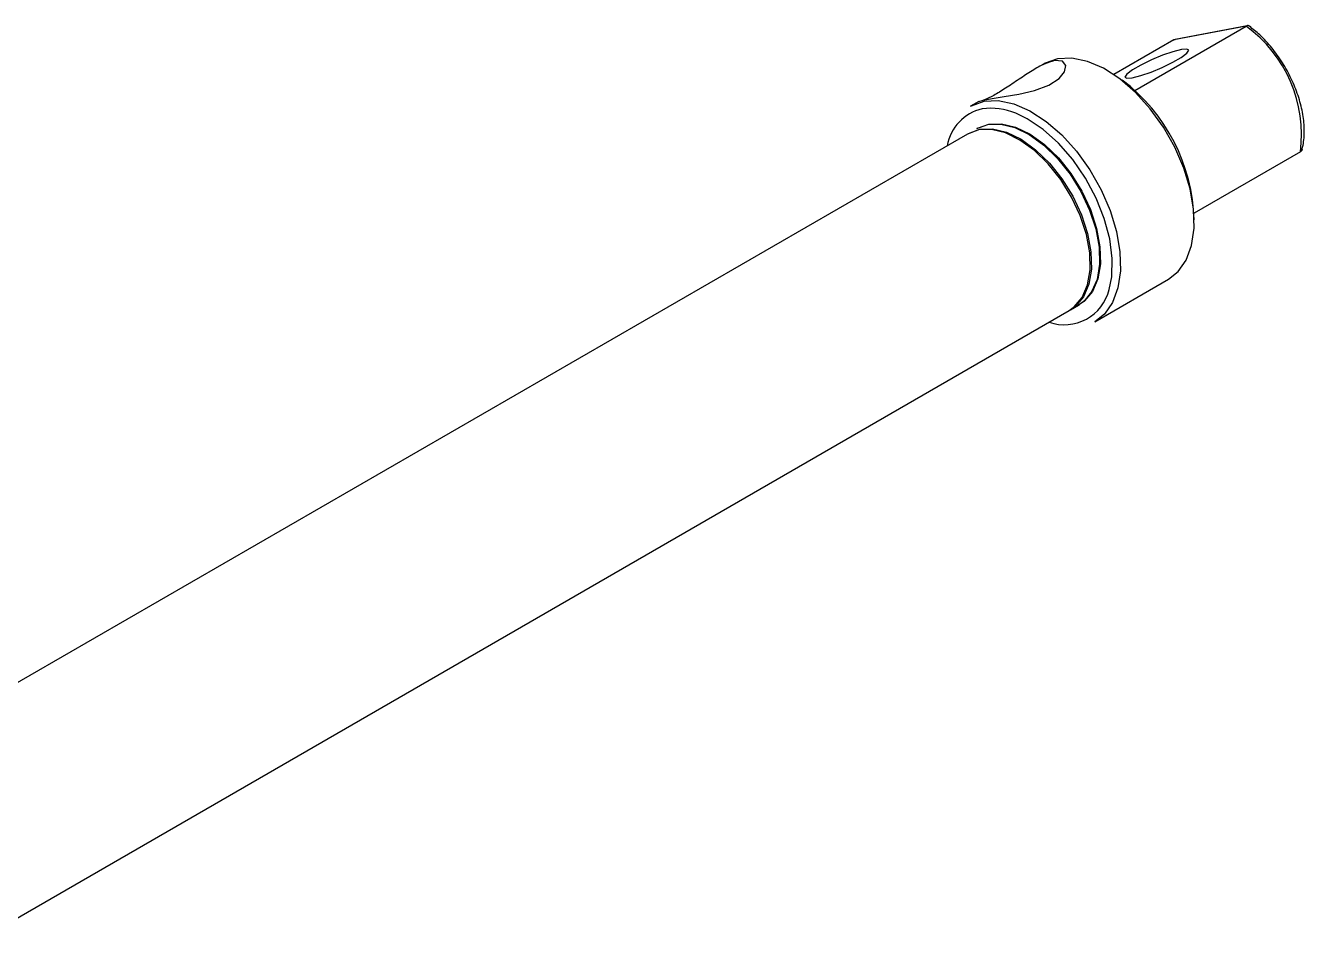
# Model space of a CAD drawing. Header units: millimetres. Extents: x 15 to 1802, y 5 to 899.
# Drawn here: x 323.5 to 378.7, y 253.5 to 293.5 of the extents above; entities that cross this region are included whole.
import ezdxf

# ---------------------------------------------------------------- set-up
doc = ezdxf.new("R2010")
doc.units = ezdxf.units.MM

msp = doc.modelspace()

# ---------------------------------------------------------------- linework, layer by layer
at = {"color": 7, "linetype": 'Continuous', "lineweight": 25}
for p, q in [((371.389, 290.663), (376.203, 293.442)), ((376.203, 293.442), (373.086, 292.852)), ((376.252, 293.461), (373.139, 292.871)), ((373.086, 292.852), (370.484, 291.35)), ((373.086, 292.852), (373.14, 292.87)), ((367.474, 291.818), (367.104, 291.605)), ((364.65, 290.188), (364.292, 289.981)), ((364.162, 288.781), (320.552, 263.605)), ((364.162, 288.781), (320.552, 263.605)), ((364.641, 288.957), (364.162, 288.781)), ((364.602, 289.035), (364.567, 289.014)), ((378.55, 288.006), (373.958, 285.355)), ((369.666, 280.671), (372.848, 282.508)), ((368.613, 281.189), (368.967, 281.393)), ((368.967, 281.393), (369.002, 281.414)), ((320.593, 253.468), (368.561, 281.159)), ((320.593, 253.468), (368.561, 281.159))]:
    msp.add_line(p, q, dxfattribs=at)
at = {"color": 7, "linetype": 'Continuous', "lineweight": 25, "flags": 128}
for points in [[(371.286, 291.208), (371.652, 291.302), (372.102, 291.459), (372.581, 291.659), (373.032, 291.879), (373.401, 292.091), (373.642, 292.271), (373.727, 292.397), (373.645, 292.453), (373.407, 292.433), (373.041, 292.338), (372.591, 292.182), (372.111, 291.982), (371.66, 291.762), (371.292, 291.549), (371.051, 291.369), (370.966, 291.244), (371.047, 291.188), (371.286, 291.208)], [(364.651, 290.187), (364.647, 290.187), (364.834, 290.24), (365.223, 290.314), (365.748, 290.398), (366.378, 290.505), (367.063, 290.664), (367.683, 290.895), (368.118, 291.174), (368.362, 291.468), (368.42, 291.744), (368.275, 291.932), (367.917, 291.952), (367.917, 291.952)], [(368.059, 292.033), (367.513, 291.84), (367.474, 291.818)], [(372.848, 282.508), (373.265, 282.839), (373.615, 283.338), (373.848, 283.968), (373.954, 284.707), (373.932, 285.529), (373.782, 286.407), (373.508, 287.311), (373.12, 288.21), (372.631, 289.073), (372.058, 289.871), (371.421, 290.577), (370.74, 291.166), (370.04, 291.619), (369.344, 291.921), (368.676, 292.06), (368.059, 292.033)], [(364.292, 289.981), (364.331, 290.003), (364.877, 290.196)], [(364.877, 290.196), (365.494, 290.224), (366.162, 290.084), (366.858, 289.783), (367.558, 289.329), (368.239, 288.74), (368.876, 288.034), (369.449, 287.236), (369.938, 286.373), (370.326, 285.474), (370.6, 284.57), (370.75, 283.692), (370.773, 282.87), (370.666, 282.131), (370.433, 281.501), (370.083, 281.002), (369.666, 280.671)], [(370.286, 282.062), (370.396, 282.615), (370.419, 283.398), (370.311, 284.246), (370.076, 285.129), (369.722, 286.016), (369.264, 286.875), (368.716, 287.673), (368.099, 288.383), (367.435, 288.979), (366.748, 289.44), (366.249, 289.679)], [(364.567, 289.014), (365.046, 289.19), (365.603, 289.208), (366.207, 289.061), (366.835, 288.756), (367.46, 288.306), (368.056, 287.729), (368.6, 287.049), (369.068, 286.293), (369.443, 285.492), (369.707, 284.68), (369.852, 283.889), (369.87, 283.152), (369.761, 282.499), (369.529, 281.956), (369.185, 281.547), (368.967, 281.393)], [(364.602, 289.035), (365.081, 289.211), (365.638, 289.228), (366.243, 289.081), (366.87, 288.777), (367.495, 288.327), (368.092, 287.75), (368.635, 287.069), (369.104, 286.313), (369.478, 285.513), (369.743, 284.7), (369.887, 283.909), (369.905, 283.172), (369.796, 282.519), (369.565, 281.977), (369.22, 281.567), (369.002, 281.414)], [(364.602, 289.035), (365.081, 289.211), (365.638, 289.228), (366.243, 289.081), (366.87, 288.777), (367.495, 288.327), (368.092, 287.75), (368.635, 287.069), (369.104, 286.313), (369.478, 285.513), (369.743, 284.7), (369.887, 283.909), (369.905, 283.172), (369.796, 282.519), (369.565, 281.977), (369.22, 281.567), (369.002, 281.414)], [(364.188, 288.795), (364.206, 288.806), (364.692, 288.986)], [(368.561, 281.159), (368.779, 281.313), (369.124, 281.722), (369.356, 282.265), (369.465, 282.918), (369.447, 283.655), (369.302, 284.446), (369.037, 285.258), (368.663, 286.059), (368.195, 286.815), (367.651, 287.495), (367.055, 288.072), (366.43, 288.522), (365.802, 288.827), (365.198, 288.974), (364.641, 288.957)], [(364.692, 288.986), (365.249, 289.004), (365.854, 288.857), (366.481, 288.552), (367.106, 288.102), (367.703, 287.525), (368.246, 286.845), (368.715, 286.089), (369.089, 285.288), (369.354, 284.476), (369.498, 283.685), (369.516, 282.948), (369.407, 282.295), (369.176, 281.752), (368.831, 281.343), (368.613, 281.189)]]:
    msp.add_lwpolyline(points, dxfattribs=at)
at = {"color": 7, "linetype": 'Continuous', "lineweight": 25}
for centre, radius, start, end in [((372.794, 288.746), 5.803, 352.6726, 54.023), ((366.09, 284.84), 7.874, 1.6941, 52.7642)]:
    msp.add_arc(centre, radius, start, end, dxfattribs=at)
at = {"color": 8, "linetype": 'Continuous', "lineweight": 25}
for centre, radius, start, end in [((365.238, 287.938), 1.979, 102.8606, 170.1693), ((365.185, 287.169), 2.726, 67.0395, 98.1707), ((368.35, 282.536), 1.994, 250.6081, 346.2728)]:
    msp.add_arc(centre, radius, start, end, dxfattribs=at)
at = {"color": 7, "linetype": 'Continuous', "lineweight": 25}
for points, knots in [([(376.351, 293.434), (376.34, 293.443), (376.314, 293.462), (376.261, 293.467), (376.222, 293.451), (376.203, 293.442)], [0, 0, 0, 0, 0.2692032, 0.6344487, 1, 1, 1, 1]), ([(378.612, 288.064), (378.637, 288.167), (378.709, 288.463), (378.736, 289.013), (378.658, 289.713), (378.466, 290.443), (378.171, 291.172), (377.785, 291.873), (377.323, 292.515), (376.836, 293.05), (376.497, 293.317), (376.345, 293.437)], [0, 0, 0, 0, 0.0639588, 0.1833798, 0.3034247, 0.4234555, 0.5432712, 0.6629632, 0.7826951, 0.9026017, 1, 1, 1, 1]), ([(367.917, 291.952), (367.775, 291.911), (367.491, 291.829), (366.955, 291.524), (366.384, 291.144), (365.803, 290.747), (365.3, 290.442), (364.972, 290.282), (364.88, 290.252), (364.858, 290.245)], [0, 0, 0, 0, 0.155913, 0.311593, 0.473451, 0.641621, 0.80261, 0.953655, 1, 1, 1, 1]), ([(378.623, 288.106), (378.616, 288.086), (378.602, 288.044), (378.567, 288.019), (378.55, 288.006)], [0, 0, 0, 0, 0.489145, 1, 1, 1, 1])]:
    msp.add_open_spline(points, degree=3, knots=knots, dxfattribs=at)

doc.saveas('drawing.dxf')
